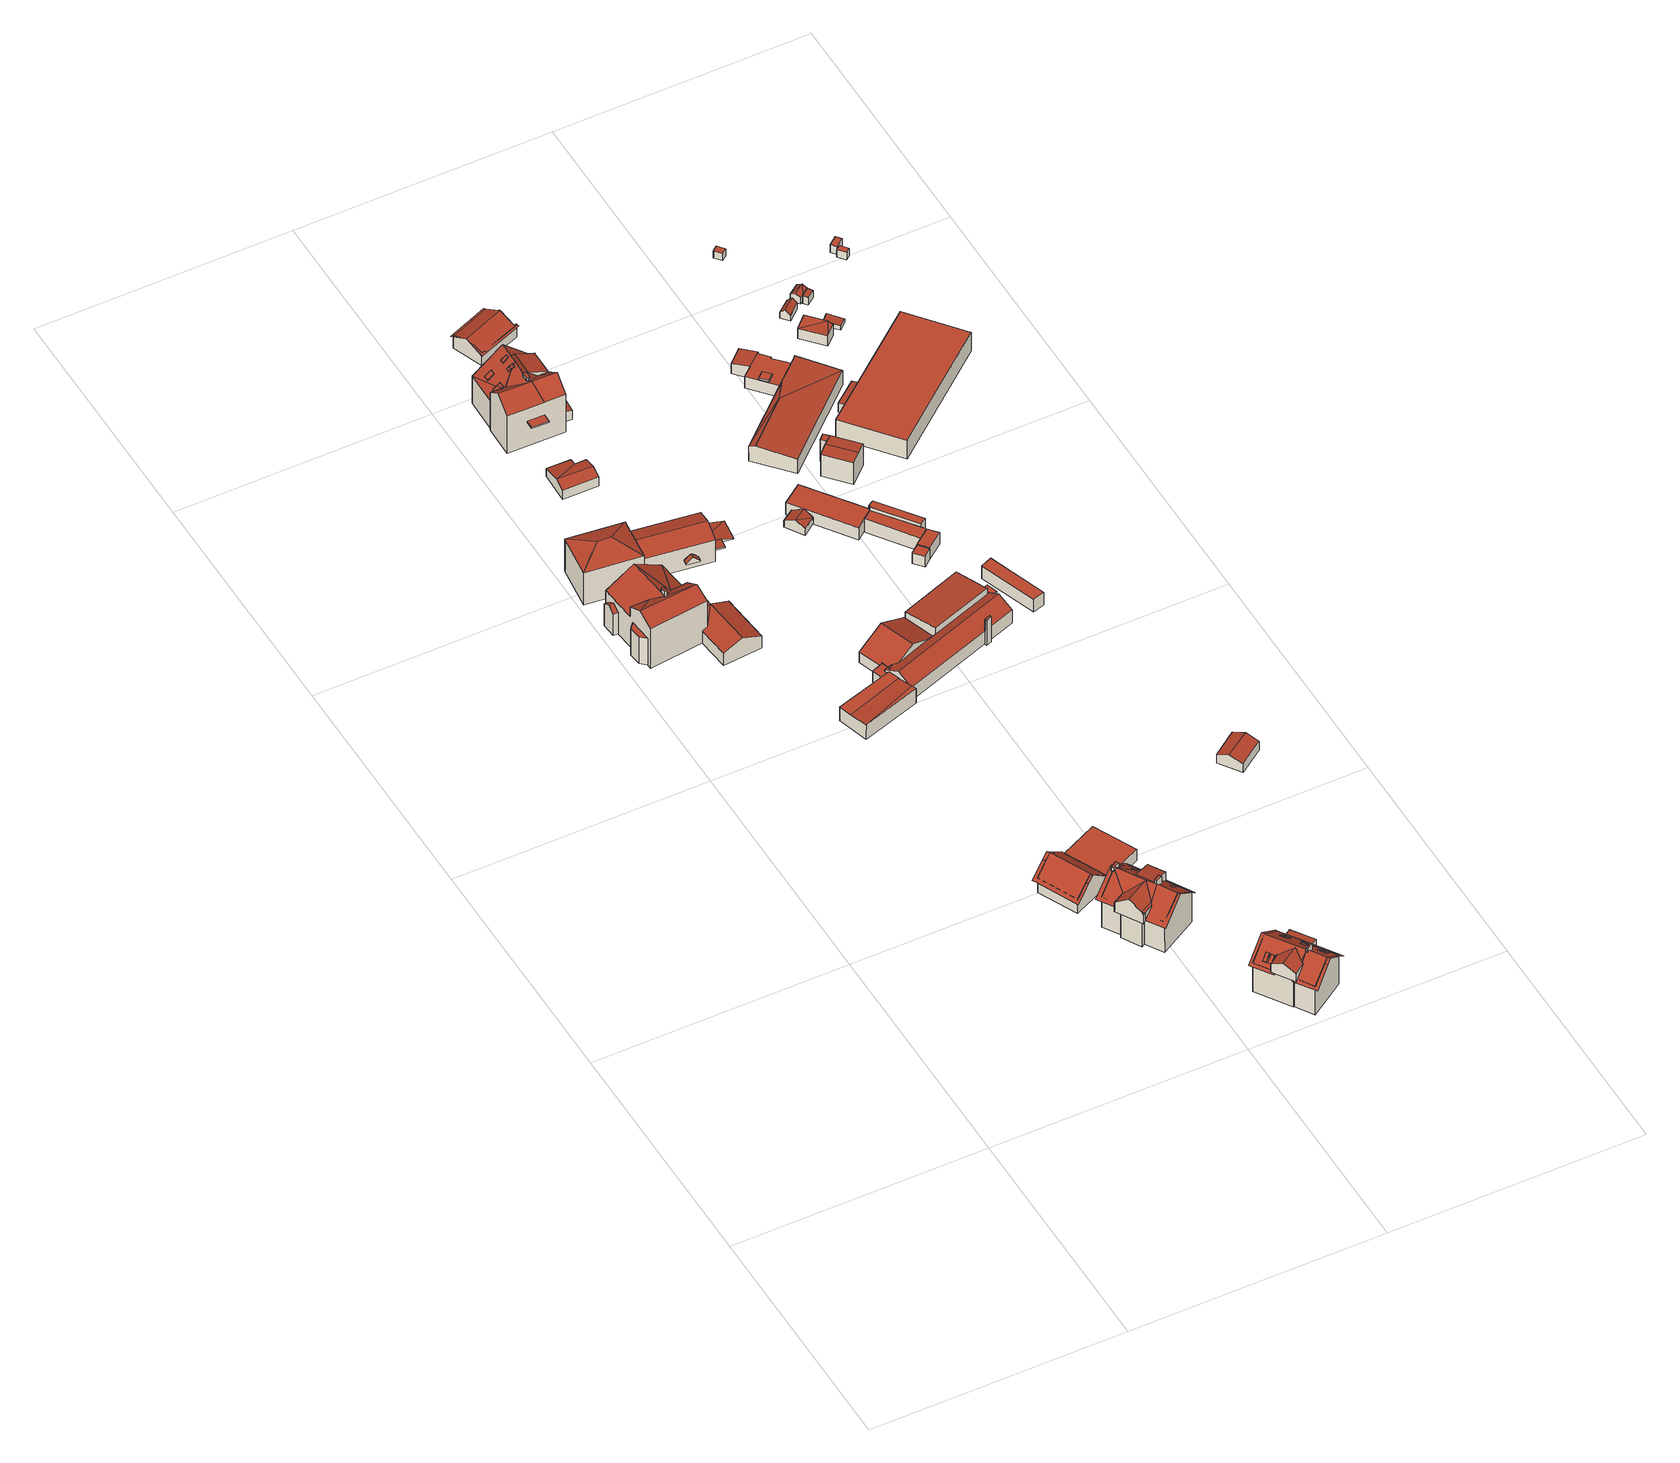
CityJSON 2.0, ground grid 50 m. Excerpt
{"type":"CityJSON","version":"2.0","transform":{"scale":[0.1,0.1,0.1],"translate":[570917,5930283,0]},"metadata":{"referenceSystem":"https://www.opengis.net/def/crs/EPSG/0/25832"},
"CityObjects":{
"building1":{"type":"Building","attributes":{"Grundfläche 2D":"240.969950","Grundhöhe NN":"1.046"},"children":["building1-1"],"geometry":[{"type":"Solid","lod":"3","boundaries":[[[[0,1,2]],[[1,3,2]],[[4,5,6,0,7,8,9]],[[6,5,10,1,0]],[[11,4,12]],[[13,11,14,15,16]],[[11,13,17,4]],[[1,18,19,17,13,20]],[[5,4,17]],[[1,10,5,17,19,18]],[[21,22,23,24]],[[21,24,25]],[[26,27,21,25,28]],[[29,21,27,30]],[[31,32,33,34]],[[35,31,34,36]],[[37,38,39,40]],[[9,12,4]],[[1,20,3]],[[26,28,41,42]],[[30,27,26,42,43]],[[29,30,43,44]],[[21,29,44,45]],[[22,21,45,46]],[[23,22,46,47]],[[35,36,48,49]],[[32,31,35,49,50]],[[33,32,50,51]],[[7,0,2,52,53]],[[34,33,51,54,55,38,37,56,57,14,11,12,9,8,7,53,48,36]],[[25,16,15,14,57,41,28]],[[2,3,58,52]],[[47,58,3,20,13,16,25,24,23]],[[39,38,55,59]],[[40,39,59,60]],[[37,40,60,56]],[[49,48,53,52,58,47,46,45,44,43,42,41,57,56,60,59,55,54,51,50]]]],"semantics":{"surfaces":[{"type":"RoofSurface"},{"type":"WallSurface"},{"type":"GroundSurface"}],"values":[[0,0,0,0,0,0,0,0,0,0,0,0,0,0,0,0,0,1,1,1,1,1,1,1,1,1,1,1,1,1,1,1,1,1,1,1,2]]}}]},
"building1-1":{"type":"BuildingInstallation","parents":["building1"],"geometry":[{"type":"MultiSurface","lod":"3","boundaries":[[[61,62,63,64,65,66,67]],[[62,61,68,6]],[[63,62,6,5]],[[69,65,64,63,5,19]],[[10,68,61,67,66,65,69,18]]],"semantics":{"surfaces":[{"type":"RoofSurface"},{"type":"WallSurface"}],"values":[0,1,1,1,1]}}]},
"building2":{"type":"Building","attributes":{"Grundfläche 2D":"96.195040","Grundhöhe NN":"1.046"},"geometry":[{"type":"Solid","lod":"3","boundaries":[[[[70,71,72,73,74,75]],[[76,77,72,71,70]],[[74,73,78,79,75]],[[77,76,70,75,79,78]],[[73,72,80,81]],[[78,73,81,82]],[[77,78,82,83]],[[72,77,83,80]],[[83,82,81,80]]]],"semantics":{"surfaces":[{"type":"RoofSurface"},{"type":"WallSurface"},{"type":"GroundSurface"}],"values":[[0,0,0,0,1,1,1,1,2]]}}]},
"building3":{"type":"Building","attributes":{"Grundfläche 2D":"110.983426","Grundhöhe NN":"1.113"},"children":["building3-1","building3-2","building3-3","building3-4"],"geometry":[{"type":"MultiSurface","lod":"3","boundaries":[[[84,85,86,87]],[[84,88,89,85]],[[90,91,88]],[[89,88,91,92,93]],[[94,95,96,97,98,99,100]],[[101,102,103,104,105,106,107,108,109,110,111,112,113,114,115,116,117],[118,119,120,97,96,95,94,121],[122,123,122,101]],[[104,106,105]],[[104,103,106]],[[102,101,124,125,86]],[[108,107,102,86,85,89]],[[89,93,92,126,127,110,109,108]],[[87,86,125,128]],[[84,87,128,129,90,88]],[[129,126,91,90]],[[91,126,92]],[[121,94,100]],[[97,120,98]],[[120,119,118,121,100,99,98]],[[130,131,132,133]],[[134,130,133,135]],[[136,137,109,134,135,138]],[[139,140,141,142,143,136,138,144]],[[145,103,122,139,144,146]],[[147,145,146,148]],[[149,147,148,150]],[[131,149,150,132]],[[132,150,148,146,144,138,135,133]],[[117,116,115,114,113,112,111,110,109,137,136,143,142,141,140,139,122,101]],[[101,122,103]],[[131,126,129,128,125,124,101,103,145,147,149]],[[109,110,127,126,131,130,134]]],"semantics":{"surfaces":[{"type":"RoofSurface"},{"type":"WallSurface"},{"type":"GroundSurface"}],"values":[0,0,0,0,0,0,0,0,0,0,0,1,1,1,1,1,1,1,1,1,1,1,1,1,1,1,2,0,0,0,0]}}]},
"building3-1":{"type":"BuildingInstallation","parents":["building3"],"geometry":[{"type":"MultiSurface","lod":"3","boundaries":[[[151,152,153,154,155,156,157]],[[158,155,154,153,152,159,106,104]],[[157,156,155,158,123,160]],[[161,102,162,151,157,160,163]],[[152,151,162,159]]],"semantics":{"surfaces":[{"type":"RoofSurface"},{"type":"WallSurface"}],"values":[0,1,1,1,1]}}]},
"building3-2":{"type":"BuildingInstallation","parents":["building3"],"geometry":[{"type":"MultiSurface","lod":"3","boundaries":[[[164,165,166,167]],[[167,166,168,169]],[[166,165,170,168]],[[164,167,169,171]],[[165,164,171,170]]],"semantics":{"surfaces":[{"type":"RoofSurface"},{"type":"WallSurface"}],"values":[0,1,1,1,1]}}]},
"building3-3":{"type":"BuildingInstallation","parents":["building3"],"geometry":[{"type":"MultiSurface","lod":"3","boundaries":[[[172,173,174,175,176]],[[177,105,178,174,173,172]],[[178,179,175,174]],[[179,180,176,175]],[[177,172,176,180]]],"semantics":{"surfaces":[{"type":"RoofSurface"},{"type":"WallSurface"}],"values":[0,1,1,1,1]}}]},
"building3-4":{"type":"BuildingInstallation","parents":["building3"],"geometry":[{"type":"MultiSurface","lod":"3","boundaries":[[[181,182,183,184]],[[182,181,185,186]],[[186,187,183,182]],[[184,183,187,188]],[[188,185,181,184]]],"semantics":{"surfaces":[{"type":"RoofSurface"},{"type":"WallSurface"}],"values":[0,1,1,1,1]}}]},
"building4":{"type":"Building","attributes":{"Grundfläche 2D":"145.742186","Grundhöhe NN":"1.114"},"geometry":[{"type":"Solid","lod":"3","boundaries":[[[[189,190,191,192,193,194,195,196,197,198]],[[189,198,199,200,201,202,203,204,191,190]],[[205,206,207,208,209,210]],[[205,211,212,213,214,190,215,202]],[[216,217,214,213,218]],[[219,220,206,201,221,189,222,216,218,223]],[[201,206,205,202]],[[208,207,224,225]],[[209,208,225,226]],[[210,209,226,227]],[[210,227,211,205]],[[206,220,224,207]],[[223,218,213,212,211,227,226,225,224,220,219]],[[189,221,201,200,199,198]],[[215,190,191,204,203,202]],[[222,189,198,197,196,195,194,193,192,191,190,214,217,216]]]],"semantics":{"surfaces":[{"type":"RoofSurface"},{"type":"WallSurface"},{"type":"GroundSurface"}],"values":[[0,0,0,1,1,1,1,1,1,1,1,1,2,0,0,0]]}}]},
"building5":{"type":"Building","attributes":{"Grundfläche 2D":"39.688375","Grundhöhe NN":"1.176"},"geometry":[{"type":"Solid","lod":"3","boundaries":[[[[228,229,230,231]],[[232,233,231,234]],[[235,228,231,233]],[[234,231,230,236,237]],[[232,234,237,238]],[[235,233,232,238,239]],[[228,235,239,240]],[[229,228,240,241]],[[230,229,241,236]],[[239,238,237,236,241,240]]]],"semantics":{"surfaces":[{"type":"RoofSurface"},{"type":"WallSurface"},{"type":"GroundSurface"}],"values":[[0,0,0,1,1,1,1,1,1,2]]}}]},
"building6":{"type":"Building","attributes":{"Grundfläche 2D":"96.608282","Grundhöhe NN":"1.046"},"children":["building6-1","building6-2","building6-3"],"geometry":[{"type":"Solid","lod":"3","boundaries":[[[[242,243,244,245]],[[243,246,247,248,249,244]],[[246,243,242,80,250]],[[248,247,246,250,251]],[[248,251,252,245,244,249]],[[242,245,252,80]],[[251,250,80,252]]]],"semantics":{"surfaces":[{"type":"RoofSurface"},{"type":"WallSurface"},{"type":"GroundSurface"}],"values":[[0,0,1,1,1,1,2]]}}]},
"building6-1":{"type":"BuildingInstallation","parents":["building6"],"geometry":[{"type":"MultiSurface","lod":"3","boundaries":[[[253,254,255,256]],[[257,255,254,258]],[[254,253,259,260,258]],[[257,258,260,261]],[[256,255,257,261,262]],[[253,256,262,259]],[[260,259,262,261]]],"semantics":{"surfaces":[{"type":"RoofSurface"},{"type":"WallSurface"},{"type":"OuterCeilingSurface"}],"values":[0,0,1,1,1,1,2]}}]},
"building6-2":{"type":"BuildingInstallation","parents":["building6"],"geometry":[{"type":"MultiSurface","lod":"3","boundaries":[[[263,264,265,266,267,268]],[[266,269,267]],[[270,268,267,269,271,272,273]],[[270,263,268]],[[274,265,264,275,273,272]],[[266,265,274,276]],[[269,266,276,271]],[[274,272,271,276]]],"semantics":{"surfaces":[{"type":"RoofSurface"},{"type":"WallSurface"},{"type":"OuterCeilingSurface"}],"values":[0,0,1,1,1,1,1,2]}}]},
"building6-3":{"type":"BuildingInstallation","parents":["building6"],"geometry":[{"type":"MultiSurface","lod":"3","boundaries":[[[277,278,279,263,270]],[[264,263,279]],[[270,273,280,277]],[[278,277,280,281]],[[278,281,275,264,279]],[[281,280,273,275]]],"semantics":{"surfaces":[{"type":"RoofSurface"},{"type":"WallSurface"},{"type":"OuterCeilingSurface"}],"values":[0,1,1,1,1,2]}}]},
"building7":{"type":"Building","attributes":{"Grundfläche 2D":"104.293996","Grundhöhe NN":"0.880"},"children":["building7-1","building7-2","building7-3","building7-4","building7-5","building7-6","building7-7","building7-8"],"geometry":[{"type":"Solid","lod":"3","boundaries":[[[[282,283,284,285,286,287,288,289]],[[290,291,292,293,284,283,294,295]],[[296,291,290,295,294,283,282,289,297,298,299,300,301,302,303,304,305]],[[306,307,308,309]],[[297,289,288,310,311]],[[312,313,314,297,311,310,288,287,309,308,315]],[[316,300,299,298,297,314,313,312,317,318,319,320]],[[292,291,296]],[[285,284,293,292,296,305,304,306,309,286]],[[309,287,286]],[[320,319,321,322]],[[323,299,324,320,322,325]],[[326,327,328,323,325,329]],[[330,326,329,331]],[[332,333,330,331,334]],[[335,336,313,332,334,337]],[[338,335,337,339]],[[319,338,339,321]],[[322,321,339,337,334,331,329,325]],[[326,330,333,309,308,307,306]],[[333,332,313,312,315,308,309]],[[312,313,336,335,338,319,318,317]],[[320,324,299,300,316]],[[327,326,306,304,303,302,301,300,299,323,328]]]],"semantics":{"surfaces":[{"type":"RoofSurface"},{"type":"WallSurface"},{"type":"GroundSurface"}],"values":[[0,0,0,0,0,0,0,1,1,1,1,1,1,1,1,1,1,1,2,0,0,0,0,0]]}}]},
"building7-1":{"type":"BuildingInstallation","parents":["building7"],"geometry":[{"type":"MultiSurface","lod":"3","boundaries":[[[340,341,342,343,344,345]],[[346,347,348,345,344,343]],[[348,349,340,345]],[[349,350,341,340]],[[343,342,341,350,346]]],"semantics":{"surfaces":[{"type":"RoofSurface"},{"type":"WallSurface"}],"values":[0,1,1,1,1]}}]},
"building7-2":{"type":"BuildingInstallation","parents":["building7"],"geometry":[{"type":"MultiSurface","lod":"3","boundaries":[[[351,352,353,354,355,356,357,358]],[[359,360,356,355,354,353,361,314]],[[360,362,357,356]],[[362,297,358,357]],[[352,351,358,297,311,310]],[[310,361,353,352]]],"semantics":{"surfaces":[{"type":"RoofSurface"},{"type":"WallSurface"}],"values":[0,1,1,1,1,1]}}]},
"building7-3":{"type":"BuildingInstallation","parents":["building7"],"geometry":[{"type":"MultiSurface","lod":"3","boundaries":[[[363,364,365,366,367]],[[368,369,366,365]],[[364,370,368,365,364,363]],[[369,371,367,366]],[[363,367,371,364]]],"semantics":{"surfaces":[{"type":"RoofSurface"},{"type":"WallSurface"}],"values":[0,1,1,1,1]}}]},
"building7-4":{"type":"BuildingInstallation","parents":["building7"],"geometry":[{"type":"MultiSurface","lod":"3","boundaries":[[[372,373,374,375]],[[375,374,376,377]],[[377,378,372,375]],[[378,379,373,372]],[[374,373,379,376]]],"semantics":{"surfaces":[{"type":"RoofSurface"},{"type":"WallSurface"}],"values":[0,1,1,1,1]}}]},
"building7-5":{"type":"BuildingInstallation","parents":["building7"],"geometry":[{"type":"MultiSurface","lod":"3","boundaries":[[[380,381,382,383]],[[384,385,383,382]],[[380,383,385,386]],[[386,387,381,380]],[[382,381,387,384]]],"semantics":{"surfaces":[{"type":"RoofSurface"},{"type":"WallSurface"}],"values":[0,1,1,1,1]}}]},
"building7-6":{"type":"BuildingInstallation","parents":["building7"],"geometry":[{"type":"MultiSurface","lod":"3","boundaries":[[[388,389,390,391,392]],[[392,391,393,394]],[[391,390,395,393]],[[395,390,389,388,389,396]],[[388,392,394,389]]],"semantics":{"surfaces":[{"type":"RoofSurface"},{"type":"WallSurface"}],"values":[0,1,1,1,1]}}]},
"building7-7":{"type":"BuildingInstallation","parents":["building7"],"geometry":[{"type":"MultiSurface","lod":"3","boundaries":[[[397,398,399,400,401,402]],[[399,398,397,403,404,405]],[[405,406,400,399]],[[402,401,400,406,407]],[[402,407,403,397]]],"semantics":{"surfaces":[{"type":"RoofSurface"},{"type":"WallSurface"}],"values":[0,1,1,1,1]}}]},
"building7-8":{"type":"BuildingInstallation","parents":["building7"],"geometry":[{"type":"MultiSurface","lod":"3","boundaries":[[[408,409,410,411]],[[412,409,408,413]],[[410,409,412,414]],[[411,410,414,415]],[[408,411,415,413]]],"semantics":{"surfaces":[{"type":"RoofSurface"},{"type":"WallSurface"}],"values":[0,1,1,1,1]}}]},
"building8":{"type":"Building","attributes":{"Grundfläche 2D":"158.663704","Grundhöhe NN":"1.048"},"children":["building8-1","building8-2","building8-3","building8-4","building8-5","building8-6"],"geometry":[{"type":"Solid","lod":"3","boundaries":[[[[416,417,418]],[[419,420,421,422,423,418,417]],[[424,425,426,427,428,429,430,431,432]],[[431,433,425,424,432]],[[434,435,436,437,438,439,440]],[[441,436,435,434,442,443,444]],[[441,444,445,446,447]],[[447,448,436,441]],[[448,447,449,450]],[[437,436,451,452,428,427,453]],[[425,437,453,427,428,427,426]],[[454,455,456,457,458,430,429,428,452,451,436,448,459],[417,460,461,462,463,464,465,422,421,420,419,417,429]],[[466,467,468,469,470,471,472]],[[439,438,437,425,433]],[[459,448,450]],[[449,454,459,450]],[[417,416,460]],[[464,463,423,422,465]],[[462,461,460,416,418,423,463]],[[433,431,473,474]],[[439,433,474,475,440]],[[442,434,440,475,476]],[[444,443,442,476,477,445]],[[471,470,454,449,447,446,445,477,478,472]],[[454,470,469,455]],[[479,458,457,456,455,469,468,480]],[[473,431,430,458,479]],[[466,472,478,481]],[[467,466,481,482]],[[468,467,482,480]],[[476,475,474,473,479,480,482,481,478,477]]]],"semantics":{"surfaces":[{"type":"RoofSurface"},{"type":"WallSurface"},{"type":"GroundSurface"}],"values":[[0,0,0,0,0,0,0,0,0,0,0,0,0,1,1,1,1,1,1,1,1,1,1,1,1,1,1,1,1,1,2]]}}]},
"building8-1":{"type":"BuildingInstallation","parents":["building8"],"geometry":[{"type":"MultiSurface","lod":"3","boundaries":[[[483,484,485,486]],[[485,484,487,488]],[[486,485,488,489]],[[483,486,489,490]],[[484,483,490,487]]],"semantics":{"surfaces":[{"type":"RoofSurface"},{"type":"WallSurface"}],"values":[0,1,1,1,1]}}]},
"building8-2":{"type":"BuildingInstallation","parents":["building8"],"geometry":[{"type":"MultiSurface","lod":"3","boundaries":[[[491,492,493,494,495]],[[496,494,493]],[[496,497,498,494]],[[499,494,498]],[[495,494,499,500,501]],[[493,492,502,426,453,503,497,496]],[[497,503,427,500,499,498]],[[492,491,495,501,504,502]]],"semantics":{"surfaces":[{"type":"RoofSurface"},{"type":"WallSurface"}],"values":[0,0,0,0,1,1,1,1]}}]},
"building8-3":{"type":"BuildingInstallation","parents":["building8"],"geometry":[{"type":"MultiSurface","lod":"3","boundaries":[[[505,506,507,508,509,510]],[[506,505,511,512]],[[512,452,513,508,507,506]],[[509,508,513,514]],[[510,509,514,451]],[[451,511,505,510]]],"semantics":{"surfaces":[{"type":"RoofSurface"},{"type":"WallSurface"}],"values":[0,1,1,1,1,1]}}]},
"building8-4":{"type":"BuildingInstallation","parents":["building8"],"geometry":[{"type":"MultiSurface","lod":"3","boundaries":[[[515,516,517,518]],[[519,516,515,520]],[[518,517,521,522]],[[523,520,515,518,522,432]],[[519,520,523,524]],[[521,517,516,519,524,424]]],"semantics":{"surfaces":[{"type":"RoofSurface"},{"type":"WallSurface"}],"values":[0,0,1,1,1,1]}}]},
"building8-5":{"type":"BuildingInstallation","parents":["building8"],"geometry":[{"type":"MultiSurface","lod":"3","boundaries":[[[525,526,527,528,529,530]],[[531,532,525,530]],[[533,531,530,529,528]],[[525,532,534,526]],[[534,535,527,526]],[[535,533,528,527]]],"semantics":{"surfaces":[{"type":"RoofSurface"},{"type":"WallSurface"}],"values":[0,1,1,1,1,1]}}]},
"building8-6":{"type":"BuildingInstallation","parents":["building8"],"geometry":[{"type":"MultiSurface","lod":"3","boundaries":[[[536,537,538,539]],[[540,541,539,538]],[[541,542,536,539]],[[542,543,537,536]],[[543,540,538,537]],[[543,542,541,540]]],"semantics":{"surfaces":[{"type":"RoofSurface"},{"type":"WallSurface"},{"type":"OuterCeilingSurface"}],"values":[0,1,1,1,1,2]}}]},
"building9":{"type":"Building","attributes":{"Grundfläche 2D":"22.720687","Grundhöhe NN":"0.820"},"geometry":[{"type":"Solid","lod":"3","boundaries":[[[[544,545,546,547]],[[548,549,547,546]],[[549,550,544,547]],[[550,551,545,544]],[[551,548,546,545]],[[551,550,549,548]]]],"semantics":{"surfaces":[{"type":"RoofSurface"},{"type":"WallSurface"},{"type":"GroundSurface"}],"values":[[0,1,1,1,1,2]]}}]},
"building10":{"type":"Building","attributes":{"Grundfläche 2D":"397.566195","Grundhöhe NN":"0.740"},"geometry":[{"type":"Solid","lod":"3","boundaries":[[[[552,553,554]],[[555,554,553,556]],[[557,558,559,560,561,562,563]],[[556,553,563,562,564,565,566,567,568,569]],[[565,570,571,566]],[[572,573,574,557,575]],[[573,576,574]],[[572,575,577,578,579,580]],[[581,582,568,583,584,585]],[[586,587,588,555,556,589,582,581,590,591]],[[592,593,594,595,596,597]],[[598,599,600,601]],[[602,603,604,605,606,607,608]],[[609,610,611,612,613,614,586,615]],[[554,588,613,612,552]],[[588,554,555]],[[578,577,575,557,563,553,552,612,611]],[[558,616,617,559]],[[560,618,619,561]],[[602,570,565,564,562,561,619,620,604,603]],[[570,602,608,571]],[[583,568,567]],[[557,574,558]],[[576,621,616,558,574]],[[622,580,579,578,611,610,623]],[[573,572,580,622,624]],[[576,573,624,621]],[[585,584,625,626]],[[590,581,585,626,627]],[[591,590,627,628]],[[614,587,586]],[[588,587,614,613]],[[556,569,589]],[[589,569,568,582]],[[597,566,571,592]],[[571,608,592]],[[629,594,593,592,608,607,630]],[[594,629,625,584,595]],[[596,595,584,583,567]],[[596,567,566,597]],[[600,560,559,601]],[[601,559,617,631,598]],[[599,598,631,632]],[[599,632,618,560,600]],[[605,604,620,633]],[[606,605,633,634]],[[607,606,634,630]],[[591,615,586]],[[615,591,628,635,609]],[[610,609,635,623]],[[631,617,616,621,624,622,623,635,628,627,626,625,629,630,634,633,620,619,618,632]]]],"semantics":{"surfaces":[{"type":"RoofSurface"},{"type":"WallSurface"},{"type":"GroundSurface"}],"values":[[0,0,0,0,0,0,0,0,0,0,0,0,0,0,1,1,1,1,1,1,1,1,1,1,1,1,1,1,1,1,1,1,1,1,1,1,1,1,1,1,1,1,1,1,1,1,1,1,1,1,2]]}}]},
"building11":{"type":"Building","attributes":{"Grundfläche 2D":"56.212911","Grundhöhe NN":"1.129"},"geometry":[{"type":"Solid","lod":"3","boundaries":[[[[636,637,638,639,640,641,642,643,644,645]],[[639,646,647,648,649,650,641,640]],[[651,652,648,653,654]],[[655,640,651,654,656]],[[657,658,659,660,661,655,656,662]],[[637,658,657,663]],[[638,637,663,664]],[[648,647,646,639,638,664,665,666,653]],[[666,665,664,663,657,662,656,654,653]],[[636,645,644,643,642,641,640,655,661,660,659,658,637]],[[652,651,640,641,650,649,648]]]],"semantics":{"surfaces":[{"type":"RoofSurface"},{"type":"WallSurface"},{"type":"GroundSurface"}],"values":[[0,0,1,1,1,1,1,1,2,0,0]]}}]},
"building12":{"type":"Building","attributes":{"Grundfläche 2D":"12.223763","Grundhöhe NN":"0.773"},"geometry":[{"type":"Solid","lod":"3","boundaries":[[[[667,668,669]],[[670,668,667]],[[671,667,669,672]],[[672,669,668,673,674]],[[671,672,674,675]],[[670,667,671,675,676]],[[668,670,676,673]],[[674,673,676,675]]]],"semantics":{"surfaces":[{"type":"RoofSurface"},{"type":"WallSurface"},{"type":"GroundSurface"}],"values":[[0,0,0,1,1,1,1,2]]}}]},
"building13":{"type":"Building","attributes":{"Grundfläche 2D":"65.898663","Grundhöhe NN":"0.689"},"geometry":[{"type":"Solid","lod":"3","boundaries":[[[[677,678,679,680,681]],[[678,677,682,683]],[[679,678,683,684]],[[685,681,680,679,684,686]],[[677,681,685,682]],[[686,684,683,682,685]]]],"semantics":{"surfaces":[{"type":"RoofSurface"},{"type":"WallSurface"},{"type":"GroundSurface"}],"values":[[0,1,1,1,1,2]]}}]},
"building14":{"type":"Building","attributes":{"Grundfläche 2D":"4.949330","Grundhöhe NN":"0.811"},"geometry":[{"type":"Solid","lod":"3","boundaries":[[[[687,688,689,690]],[[691,692,690,689]],[[692,693,687,690]],[[693,694,688,687]],[[694,691,689,688]],[[694,693,692,691]]]],"semantics":{"surfaces":[{"type":"RoofSurface"},{"type":"WallSurface"},{"type":"GroundSurface"}],"values":[[0,1,1,1,1,2]]}}]},
"building15":{"type":"Building","attributes":{"Grundfläche 2D":"25.388666","Grundhöhe NN":"0.423"},"geometry":[{"type":"Solid","lod":"3","boundaries":[[[[695,696,697,698,680]],[[699,700,680,698]],[[700,701,695,680]],[[701,702,696,695]],[[702,703,697,696]],[[703,699,698,697]],[[703,702,701,700,699]]]],"semantics":{"surfaces":[{"type":"RoofSurface"},{"type":"WallSurface"},{"type":"GroundSurface"}],"values":[[0,1,1,1,1,1,2]]}}]},
"building16":{"type":"Building","attributes":{"Grundfläche 2D":"9.307865","Grundhöhe NN":"0.887"},"geometry":[{"type":"Solid","lod":"3","boundaries":[[[[704,705,697,696,706]],[[707,708,709,706,696,697]],[[709,710,704,706]],[[710,711,705,704]],[[711,707,697,705]],[[707,711,710,709,708]]]],"semantics":{"surfaces":[{"type":"RoofSurface"},{"type":"WallSurface"},{"type":"GroundSurface"}],"values":[[0,1,1,1,1,2]]}}]},
"building17":{"type":"Building","attributes":{"Grundfläche 2D":"14.804629","Grundhöhe NN":"0.659"},"geometry":[{"type":"Solid","lod":"3","boundaries":[[[[712,713,714,715,716,717]],[[686,718,716,715]],[[718,719,717,716]],[[719,720,712,717]],[[720,721,713,712]],[[721,685,714,713]],[[685,686,715,714]],[[720,719,718,686,685,721]]]],"semantics":{"surfaces":[{"type":"RoofSurface"},{"type":"WallSurface"},{"type":"GroundSurface"}],"values":[[0,1,1,1,1,1,1,2]]}}]},
"building18":{"type":"Building","attributes":{"Grundfläche 2D":"31.182308","Grundhöhe NN":"0.667"},"geometry":[{"type":"Solid","lod":"3","boundaries":[[[[722,723,724,725]],[[723,722,726,727,728]],[[726,722,725,729,730]],[[728,727,726,730,731]],[[724,723,728,731,732]],[[725,724,732,729]],[[730,729,732,731]]]],"semantics":{"surfaces":[{"type":"RoofSurface"},{"type":"WallSurface"},{"type":"GroundSurface"}],"values":[[0,0,1,1,1,1,2]]}}]},
"building19":{"type":"Building","attributes":{"Grundfläche 2D":"29.647301","Grundhöhe NN":"1.071"},"geometry":[{"type":"Solid","lod":"3","boundaries":[[[[733,734,735,736,737]],[[738,733,737,739]],[[739,737,736,735,740,741]],[[738,739,741,742]],[[734,733,738,742,743]],[[735,734,743,740]],[[741,740,743,742]]]],"semantics":{"surfaces":[{"type":"RoofSurface"},{"type":"WallSurface"},{"type":"GroundSurface"}],"values":[[0,0,1,1,1,1,2]]}}]},
"building20":{"type":"Building","attributes":{"Grundfläche 2D":"1.780142","Grundhöhe NN":"1.013"},"geometry":[{"type":"Solid","lod":"3","boundaries":[[[[744,745,746,747]],[[748,749,747,746]],[[749,750,744,747]],[[750,751,745,744]],[[751,748,746,745]],[[751,750,749,748]]]],"semantics":{"surfaces":[{"type":"RoofSurface"},{"type":"WallSurface"},{"type":"GroundSurface"}],"values":[[0,1,1,1,1,2]]}}]},
"building21":{"type":"Building","attributes":{"Grundfläche 2D":"28.855577","Grundhöhe NN":"0.711"},"geometry":[{"type":"Solid","lod":"3","boundaries":[[[[752,753,754,755]],[[756,757,755,754]],[[757,758,752,755]],[[758,759,753,752]],[[759,756,754,753]],[[759,758,757,756]]]],"semantics":{"surfaces":[{"type":"RoofSurface"},{"type":"WallSurface"},{"type":"GroundSurface"}],"values":[[0,1,1,1,1,2]]}}]},
"building22":{"type":"Building","attributes":{"Grundfläche 2D":"250.521223","Grundhöhe NN":"0.798"},"children":["building22-1"],"geometry":[{"type":"Solid","lod":"3","boundaries":[[[[760,761,762,763,764,765,766]],[[767,768,769]],[[769,768,770]],[[767,771,772,768]],[[773,768,772,774,775,776]],[[776,775,774,777,778,779]],[[770,773,779]],[[773,776,779]],[[768,773,770]],[[780,781,763,762,782]],[[771,767,769,783,784]],[[772,771,784,785]],[[786,777,774,772,785,787]],[[765,788,783,769,770,779,778,777,786,789,766]],[[762,790,791,782]],[[780,782,791,792]],[[781,780,792,793]],[[781,793,794,763]],[[760,766,789,795]],[[761,760,795,796]],[[762,761,796,790]],[[763,794,797,764]],[[765,764,797,788]],[[796,795,789,786,787,785,784,783,788,797,794,793,792,791,790]]]],"semantics":{"surfaces":[{"type":"RoofSurface"},{"type":"WallSurface"},{"type":"GroundSurface"}],"values":[[0,0,0,0,0,0,0,0,0,0,1,1,1,1,1,1,1,1,1,1,1,1,1,2]]}}]},
"building22-1":{"type":"BuildingInstallation","parents":["building22"],"geometry":[{"type":"MultiSurface","lod":"3","boundaries":[[[798,799,800,801]],[[802,803,801,800]],[[798,801,803,804]],[[804,805,799,798]],[[800,799,805,802]]],"semantics":{"surfaces":[{"type":"RoofSurface"},{"type":"WallSurface"}],"values":[0,1,1,1,1]}}]},
"building23":{"type":"Building","attributes":{"Grundfläche 2D":"11.578164","Grundhöhe NN":"0.872"},"geometry":[{"type":"Solid","lod":"3","boundaries":[[[[806,807,808,809]],[[810,811,809,808]],[[811,812,806,809]],[[812,813,807,806]],[[813,810,808,807]],[[813,812,811,810]]]],"semantics":{"surfaces":[{"type":"RoofSurface"},{"type":"WallSurface"},{"type":"GroundSurface"}],"values":[[0,1,1,1,1,2]]}}]},
"building24":{"type":"Building","attributes":{"Grundfläche 2D":"17.337411","Grundhöhe NN":"1.048"},"geometry":[{"type":"Solid","lod":"3","boundaries":[[[[814,815,816]],[[814,816,817]],[[814,817,818]],[[819,820,816,815]],[[820,821,817,816]],[[821,822,818,817]],[[823,819,815,814]],[[822,823,814,818]],[[823,822,821,820,819]]]],"semantics":{"surfaces":[{"type":"RoofSurface"},{"type":"WallSurface"},{"type":"GroundSurface"}],"values":[[0,0,0,1,1,1,1,1,2]]}}]},
"building25":{"type":"Building","attributes":{"Grundfläche 2D":"6.192638","Grundhöhe NN":"1.096"},"geometry":[{"type":"Solid","lod":"3","boundaries":[[[[824,825,826,827]],[[828,825,824,829]],[[827,826,830,831]],[[829,824,827,831,832]],[[828,829,832,833]],[[830,826,825,828,833]],[[831,830,833,832]]]],"semantics":{"surfaces":[{"type":"RoofSurface"},{"type":"WallSurface"},{"type":"GroundSurface"}],"values":[[0,0,1,1,1,1,2]]}}]},
"building26":{"type":"Building","attributes":{"Grundfläche 2D":"366.462591","Grundhöhe NN":"0.877"},"geometry":[{"type":"Solid","lod":"3","boundaries":[[[[834,835,836,837]],[[834,837,838,839]],[[835,834,839,840]],[[836,835,840,841]],[[837,836,841,838]],[[840,839,838,841]]]],"semantics":{"surfaces":[{"type":"RoofSurface"},{"type":"WallSurface"},{"type":"GroundSurface"}],"values":[[0,1,1,1,1,2]]}}]},
"building27":{"type":"Building","attributes":{"Grundfläche 2D":"2.114976","Grundhöhe NN":"0.717"},"geometry":[{"type":"Solid","lod":"3","boundaries":[[[[842,843,844,845]],[[846,847,845,844]],[[847,848,842,845]],[[848,849,843,842]],[[849,846,844,843]],[[849,848,847,846]]]],"semantics":{"surfaces":[{"type":"RoofSurface"},{"type":"WallSurface"},{"type":"GroundSurface"}],"values":[[0,1,1,1,1,2]]}}]},
"building28":{"type":"Building","attributes":{"Grundfläche 2D":"6.084708","Grundhöhe NN":"0.999"},"geometry":[{"type":"Solid","lod":"3","boundaries":[[[[850,851,852,853]],[[854,855,853,852]],[[855,856,850,853]],[[856,857,851,850]],[[857,854,852,851]],[[857,856,855,854]]]],"semantics":{"surfaces":[{"type":"RoofSurface"},{"type":"WallSurface"},{"type":"GroundSurface"}],"values":[[0,1,1,1,1,2]]}}]},
"building29":{"type":"Building","attributes":{"Grundfläche 2D":"5.081250","Grundhöhe NN":"1.061"},"geometry":[{"type":"Solid","lod":"3","boundaries":[[[[858,859,860,861]],[[858,861,862]],[[863,858,864]],[[859,858,863]],[[862,861,860,865,866]],[[864,858,862,866,867]],[[863,864,867,868]],[[865,860,859,863,868]],[[867,866,865,868]]]],"semantics":{"surfaces":[{"type":"RoofSurface"},{"type":"WallSurface"},{"type":"GroundSurface"}],"values":[[0,0,0,0,1,1,1,1,2]]}}]},
"building30":{"type":"Building","attributes":{"Grundfläche 2D":"2.078372","Grundhöhe NN":"0.680"},"geometry":[{"type":"Solid","lod":"3","boundaries":[[[[869,870,862,861]],[[871,872,861,862]],[[872,873,869,861]],[[873,874,870,869]],[[874,871,862,870]],[[874,873,872,871]]]],"semantics":{"surfaces":[{"type":"RoofSurface"},{"type":"WallSurface"},{"type":"GroundSurface"}],"values":[[0,1,1,1,1,2]]}}]},
"building31":{"type":"Building","attributes":{"Grundfläche 2D":"2.092749","Grundhöhe NN":"1.054"},"geometry":[{"type":"Solid","lod":"3","boundaries":[[[[875,876,877,878]],[[879,880,878,877]],[[880,881,875,878]],[[881,882,876,875]],[[882,879,877,876]],[[882,881,880,879]]]],"semantics":{"surfaces":[{"type":"RoofSurface"},{"type":"WallSurface"},{"type":"GroundSurface"}],"values":[[0,1,1,1,1,2]]}}]},
"building32":{"type":"Building","attributes":{"Grundfläche 2D":"2.907702","Grundhöhe NN":"1.106"},"geometry":[{"type":"Solid","lod":"3","boundaries":[[[[883,884,885,886]],[[884,883,887,888]],[[885,884,888,889]],[[886,885,889,890]],[[883,886,890,887]],[[888,887,890,889]]]],"semantics":{"surfaces":[{"type":"RoofSurface"},{"type":"WallSurface"},{"type":"GroundSurface"}],"values":[[0,1,1,1,1,2]]}}]}
},
"vertices":[
[80,1423,115],[111,1350,101],[137,1429,80],[145,1353,80],[68,1346,103],[89,1330,115],[88,1341,115],[23,1418,82],[26,1380,82],[30,1344,82],[93,1334,112],[33,1313,121],[30,1344,105],[148,1324,121],[36,1281,105],[142,1293,105],[152,1294,105],[89,1329,115],[93,1333,112],[90,1330,114],[145,1353,101],[177,1331,54],[176,1343,54],[146,1340,41],[148,1324,41],[152,1294,43],[148,1228,39],[187,1232,54],[142,1293,39],[215,1335,39],[225,1235,39],[16,1394,72],[17,1380,61],[26,1380,61],[25,1395,72],[15,1409,61],[24,1410,61],[35,1290,74],[31,1336,74],[21,1325,74],[24,1300,74],[142,1293,10],[148,1228,10],[225,1235,10],[215,1335,10],[177,1331,10],[176,1343,10],[146,1340,10],[24,1410,10],[15,1409,10],[17,1380,10],[26,1380,10],[137,1429,10],[23,1418,10],[30,1344,10],[31,1336,10],[35,1290,10],[36,1281,10],[145,1353,10],[21,1325,10],[24,1300,10],
[92,1341,126],[88,1341,126],[89,1330,126],[90,1330,126],[93,1330,126],[93,1333,126],[93,1334,126],[92,1341,112],[93,1330,114],
[81,1506,106],[106,1526,96],[127,1543,87],[18,1556,87],[35,1534,96],[55,1508,106],[100,1480,96],[117,1456,87],[8,1469,87],[29,1487,96],[127,1543,10],[18,1556,10],[8,1469,10],[117,1456,10],
[439,313,117],[485,340,117],[447,351,95],[424,338,95],[451,293,99],[478,307,98],[454,288,95],[458,291,95],[476,301,95],[477,304,96],[480,366,112],[491,348,112],[494,343,112],[499,335,112],[532,355,102],[515,384,102],[514,386,102],[451,400,118],[453,396,118],[455,394,118],[456,392,118],[494,389,93],[456,391,118],[486,341,118],[497,323,118],[519,287,118],[521,283,118],[559,305,84],[564,309,78],[563,312,78],[536,357,78],[518,388,78],[495,426,78],[488,422,85],[515,384,82],[532,356,82],[532,355,82],[514,386,82],[466,401,108],[462,397,112],[408,375,78],[429,341,78],[458,291,78],[479,257,78],[424,338,74],[454,288,74],[461,300,83],[455,296,78],[455,296,11],[461,300,11],[482,266,84],[482,266,11],[557,309,84],[554,307,86],[557,309,11],[491,416,85],[508,389,84],[513,381,84],[529,355,84],[530,352,84],[491,416,11],[417,371,83],[417,371,11],[439,336,83],[439,336,11],[433,333,78],[433,333,11],
[447,392,122],[450,388,122],[456,391,122],[456,392,122],[463,395,122],[462,397,122],[460,400,122],[463,395,112],[450,388,113],[460,400,112],[457,398,115],[447,392,113],[458,399,114],
[536,334,88],[525,327,98],[529,321,98],[540,327,89],[529,321,97],[540,327,88],[525,327,97],[536,334,87],
[492,388,97],[494,389,94],[501,393,88],[497,401,88],[487,395,97],[492,388,96],[501,393,87],[497,401,87],[487,395,96],
[497,330,123],[499,325,123],[511,331,123],[508,336,123],[497,330,116],[499,325,116],[511,331,105],[508,336,105],
[429,433,78],[392,511,78],[389,516,78],[357,501,46],[352,499,40],[355,493,40],[391,415,40],[393,411,40],[398,413,45],[431,429,78],[470,447,40],[470,448,40],[468,452,40],[431,530,40],[430,532,40],[429,535,40],[431,530,38],[468,452,38],[470,448,38],[545,483,38],[505,567,38],[430,532,38],[431,530,11],[430,529,11],[360,495,11],[360,495,46],[430,529,41],[396,418,45],[365,484,46],[396,418,11],[429,433,11],[468,452,11],[431,434,76],[426,432,75],[426,432,11],[470,448,11],[545,483,11],[505,567,11],[430,532,11],
[143,1753,34],[143,1768,31],[97,1770,30],[96,1730,40],[164,1706,34],[165,1728,40],[95,1707,34],[165,1753,34],[97,1770,12],[95,1707,12],[164,1706,12],[165,1753,12],[143,1753,12],[143,1768,12],
[127,1543,62],[123,1508,74],[258,1490,74],[263,1525,62],[119,1473,62],[223,1459,62],[254,1455,62],[254,1455,63],[119,1473,10],[254,1455,10],[263,1525,10],
[223,1459,34],[210,1460,45],[209,1450,45],[221,1448,34],[196,1451,34],[198,1462,34],[223,1459,32],[198,1462,32],[196,1451,32],[221,1448,32],
[266,1474,39],[275,1473,37],[297,1470,32],[303,1514,32],[258,1490,41],[257,1476,41],[262,1518,41],[257,1476,40],[262,1518,30],[257,1476,30],[257,1476,36],[297,1470,30],[275,1473,36],[303,1514,30],
[254,1455,40],[272,1453,38],[275,1473,38],[254,1455,36],[272,1453,36],
[637,63,97],[638,87,107],[602,63,107],[612,48,97],[616,42,94],[637,57,94],[637,60,95],[637,63,96],[611,98,94],[609,98,94],[588,83,94],[589,83,94],[636,87,106],[635,88,105],[588,83,75],[652,72,109],[641,88,109],[607,139,109],[604,144,109],[564,117,73],[587,83,73],[591,76,73],[592,77,75],[589,83,75],[612,48,75],[611,47,74],[615,42,73],[616,42,74],[649,70,106],[651,71,108],[677,34,109],[674,39,109],[654,69,109],[638,7,73],[644,170,73],[711,56,79],[717,60,73],[674,125,73],[646,167,73],[674,125,9],[646,167,9],[571,115,77],[610,142,106],[571,115,9],[615,49,77],[596,78,77],[592,83,77],[615,49,9],[616,50,78],[616,50,9],[638,15,77],[619,45,77],[638,15,9],[708,61,79],[703,58,83],[708,61,9],[667,120,80],[667,120,9],
[645,145,84],[636,139,92],[639,134,92],[639,133,92],[640,134,92],[649,140,84],[639,133,91],[640,134,91],[649,140,83],[645,145,83],[636,139,91],
[651,71,114],[649,70,114],[651,67,114],[654,69,114],[656,71,114],[664,75,114],[662,78,114],[652,72,114],[656,71,107],[664,75,100],[651,67,106],[662,78,100],
[644,125,93],[644,125,92],[654,132,84],[650,137,84],[641,131,92],[654,132,83],[650,137,83],[644,125,91],[641,131,91],
[585,106,83],[589,101,83],[600,108,93],[596,114,93],[600,108,92],[596,114,92],[585,106,82],[589,101,82],
[591,98,83],[595,92,83],[605,99,93],[601,105,93],[605,99,92],[601,105,92],[591,98,82],[595,92,82],
[680,72,93],[680,72,92],[689,78,84],[686,84,84],[676,78,92],[686,84,83],[676,78,91],[689,78,83],[680,72,91],
[656,105,93],[662,96,93],[663,96,93],[673,103,84],[668,110,84],[667,112,84],[656,105,92],[662,96,92],[663,96,92],[673,103,83],[667,112,83],
[686,63,92],[695,70,84],[692,75,84],[682,69,92],[695,70,83],[686,63,91],[692,75,83],[682,69,91],
[178,1963,99],[140,1964,114],[178,1962,99],[140,1955,114],[140,1944,114],[140,1926,114],[139,1914,114],[177,1913,99],[91,1918,95],[93,1913,97],[115,1930,117],[121,1934,122],[126,1938,126],[126,1952,126],[127,1983,126],[70,1985,75],[87,1929,92],[68,1914,76],[65,1883,126],[122,1881,126],[124,1881,126],[96,1913,100],[93,1913,100],[68,1914,100],[66,1914,100],[128,1881,126],[65,1851,100],[102,1850,100],[136,1850,100],[177,1849,100],[177,1872,120],[177,1880,126],[156,1912,99],[177,1902,108],[177,1912,99],[125,1887,126],[125,1901,126],[116,1930,118],[177,1902,80],[182,1901,75],[182,1902,75],[183,1963,75],[183,1982,75],[177,1912,80],[178,1963,79],[178,1962,79],[178,1954,79],[177,1913,80],[157,1914,98],[154,1914,101],[201,1870,32],[203,1901,32],[182,1902,36],[182,1901,36],[177,1902,37],[177,1880,37],[177,1872,37],[70,1985,10],[68,1914,10],[66,1914,10],[65,1851,10],[177,1849,10],[177,1872,10],[183,1982,10],[182,1902,10],[201,1870,10],[203,1901,10],
[82,1963,88],[82,1952,88],[94,1952,98],[94,1963,98],[82,1952,87],[94,1952,97],[94,1963,97],[82,1963,87],
[111,1935,114],[111,1930,114],[115,1930,118],[114,1939,117],[111,1939,114],[116,1930,119],[121,1929,123],[121,1934,123],[121,1938,123],[121,1938,122],[111,1939,113],[111,1930,113],[121,1929,122],[111,1935,113],
[128,1887,131],[129,1901,131],[125,1901,131],[122,1902,131],[122,1887,131],[125,1887,131],[128,1887,123],[129,1901,123],[122,1902,124],[122,1887,124],
[87,1929,93],[91,1918,96],[93,1918,98],[93,1929,98],[80,1919,87],[80,1930,87],[93,1918,97],[93,1929,97],[80,1930,86],[80,1919,86],
[112,1961,115],[112,1960,115],[112,1953,115],[122,1953,123],[122,1955,123],[122,1960,123],[122,1960,122],[112,1961,114],[122,1953,122],[112,1960,114],[112,1953,114],
[102,1832,71],[135,1831,71],[136,1850,71],[102,1850,71],[136,1850,69],[102,1850,69],[102,1832,69],[135,1831,69],
[683,191,37],[646,167,39],[674,125,39],[712,149,37],[674,125,8],[712,149,8],[683,191,8],[646,167,8],
[371,1065,38],[375,1056,43],[381,1069,38],[387,1070,39],[388,1070,39],[390,1012,41],[392,1006,38],[565,1066,38],[576,1070,38],[630,1089,38],[620,1119,55],[382,1035,55],[613,1139,44],[613,1140,43],[608,1138,43],[486,1096,43],[468,1090,43],[399,1064,43],[610,1148,38],[605,1146,38],[268,995,40],[279,960,42],[392,1006,42],[382,1034,40],[395,997,42],[382,1035,40],[375,1056,40],[361,1052,40],[261,1021,40],[408,1146,62],[432,1076,62],[486,1096,33],[463,1163,33],[462,1165,33],[373,1083,34],[377,1084,36],[381,1069,36],[399,1064,44],[356,1128,33],[372,1082,33],[605,1146,56],[601,1159,54],[585,1207,47],[463,1163,47],[486,1096,57],[608,1138,57],[566,1062,67],[577,1066,67],[576,1070,67],[565,1066,67],[610,1148,34],[613,1140,34],[613,1139,34],[630,1144,34],[623,1166,34],[601,1159,34],[605,1146,34],[354,1076,34],[361,1052,34],[375,1056,34],[371,1065,34],[381,1069,34],[377,1084,34],[372,1082,34],[392,1006,7],[565,1066,7],[576,1070,7],[630,1089,7],[613,1139,7],[395,997,7],[261,1021,7],[361,1052,7],[279,960,7],[463,1163,7],[462,1165,7],[356,1128,7],[372,1082,7],[585,1207,7],[601,1159,7],[566,1062,7],[577,1066,7],[630,1144,7],[623,1166,7],[354,1076,7],
[211,2090,41],[210,2090,41],[206,2088,41],[194,2117,57],[114,2085,57],[112,2084,57],[124,2050,39],[127,2052,39],[208,2083,39],[213,2085,39],[194,2119,57],[193,2120,56],[182,2148,40],[181,2151,39],[99,2118,39],[103,2116,41],[110,2118,40],[182,2148,11],[103,2116,11],[126,2056,41],[126,2056,11],[211,2088,11],[211,2088,40],[208,2087,40],[182,2077,41],[135,2059,41],[208,2087,11],[210,2090,11],[206,2088,11],[194,2119,11],[193,2120,11],
[409,1455,36],[444,1458,23],[434,1472,36],[419,1440,23],[397,1475,23],[421,1491,23],[444,1458,8],[421,1491,8],[397,1475,8],[419,1440,8],
[453,1528,36],[414,1500,36],[494,1388,36],[531,1416,36],[533,1418,36],[453,1528,7],[414,1500,7],[494,1388,7],[533,1418,7],[531,1416,7],
[547,1294,34],[563,1276,34],[578,1288,34],[564,1307,34],[578,1288,8],[564,1307,8],[547,1294,8],[563,1276,8],
[513,1403,36],[575,1316,36],[595,1331,36],[589,1339,36],[589,1339,4],[531,1416,4],[513,1403,4],[575,1316,4],[595,1331,4],
[578,1288,36],[610,1313,36],[564,1307,36],[595,1331,9],[575,1316,9],[564,1307,9],[578,1288,9],[610,1313,9],
[542,1427,44],[531,1420,44],[533,1418,44],[531,1416,44],[589,1339,44],[601,1347,44],[589,1339,7],[601,1347,7],[542,1427,7],[531,1420,7],
[791,609,37],[841,643,37],[826,664,27],[777,629,27],[806,587,27],[836,609,27],[856,622,27],[777,629,7],[806,587,7],[856,622,7],[826,664,7],
[566,1522,65],[584,1538,63],[544,1583,63],[533,1573,64],[526,1567,65],[548,1505,63],[508,1550,63],[544,1583,11],[508,1550,11],[548,1505,11],[584,1538,11],
[535,1592,62],[525,1583,62],[533,1573,62],[544,1583,62],[533,1573,10],[544,1583,10],[535,1592,10],[525,1583,10],
[657,1217,37],[635,1208,37],[675,1095,37],[698,1102,37],[675,1095,7],[698,1102,7],[657,1217,7],[635,1208,7],
[555,1817,36],[558,1820,36],[541,1838,36],[515,1816,36],[496,1800,36],[539,1751,36],[582,1789,36],[427,1633,49],[516,1714,49],[419,1643,42],[539,1751,42],[478,1576,42],[646,1728,42],[542,1749,49],[588,1792,49],[583,1787,49],[545,1753,49],[587,1793,42],[582,1789,42],[544,1755,42],[520,1866,33],[492,1841,33],[544,1841,36],[419,1643,8],[478,1576,8],[646,1728,8],[587,1793,8],[588,1792,8],[539,1751,8],[582,1789,8],[541,1838,8],[544,1841,8],[520,1866,8],[492,1841,8],[515,1816,8],[555,1817,8],[558,1820,8],[496,1800,8],
[526,1768,40],[538,1779,40],[526,1793,40],[513,1782,40],[526,1793,36],[513,1782,36],[526,1768,36],[538,1779,36],
[653,1708,31],[608,1673,31],[621,1657,33],[666,1693,33],[621,1657,9],[666,1693,9],[653,1708,9],[608,1673,9],
[683,1850,36],[654,1882,36],[630,1860,35],[667,1820,34],[687,1838,36],[654,1882,10],[630,1860,10],[667,1820,10],[687,1838,10],[683,1850,10],
[657,1929,34],[633,1910,34],[639,1902,25],[663,1922,25],[626,1917,25],[651,1937,25],[639,1902,11],[663,1922,11],[651,1937,11],[626,1917,11],
[658,1518,54],[876,1695,54],[794,1796,54],[575,1620,54],[575,1620,9],[658,1518,9],[876,1695,9],[794,1796,9],
[608,2088,24],[618,2095,24],[607,2109,24],[597,2101,24],[607,2109,7],[597,2101,7],[608,2088,7],[618,2095,7],
[719,1857,18],[696,1880,22],[683,1866,23],[705,1844,19],[683,1866,10],[705,1844,10],[719,1857,10],[696,1880,10],
[689,1953,31],[668,1937,31],[674,1930,26],[679,1933,26],[694,1945,26],[662,1946,26],[683,1961,26],[674,1930,11],[694,1945,11],[683,1961,11],[662,1946,11],
[685,1925,24],[701,1937,24],[694,1945,7],[679,1933,7],[685,1925,7],[701,1937,7],
[792,1986,29],[801,1993,29],[790,2007,29],[781,2001,29],[790,2007,11],[781,2001,11],[792,1986,11],[801,1993,11],
[784,2005,30],[801,2018,30],[793,2028,30],[776,2015,30],[784,2005,11],[801,2018,11],[793,2028,11],[776,2015,11]
]}
